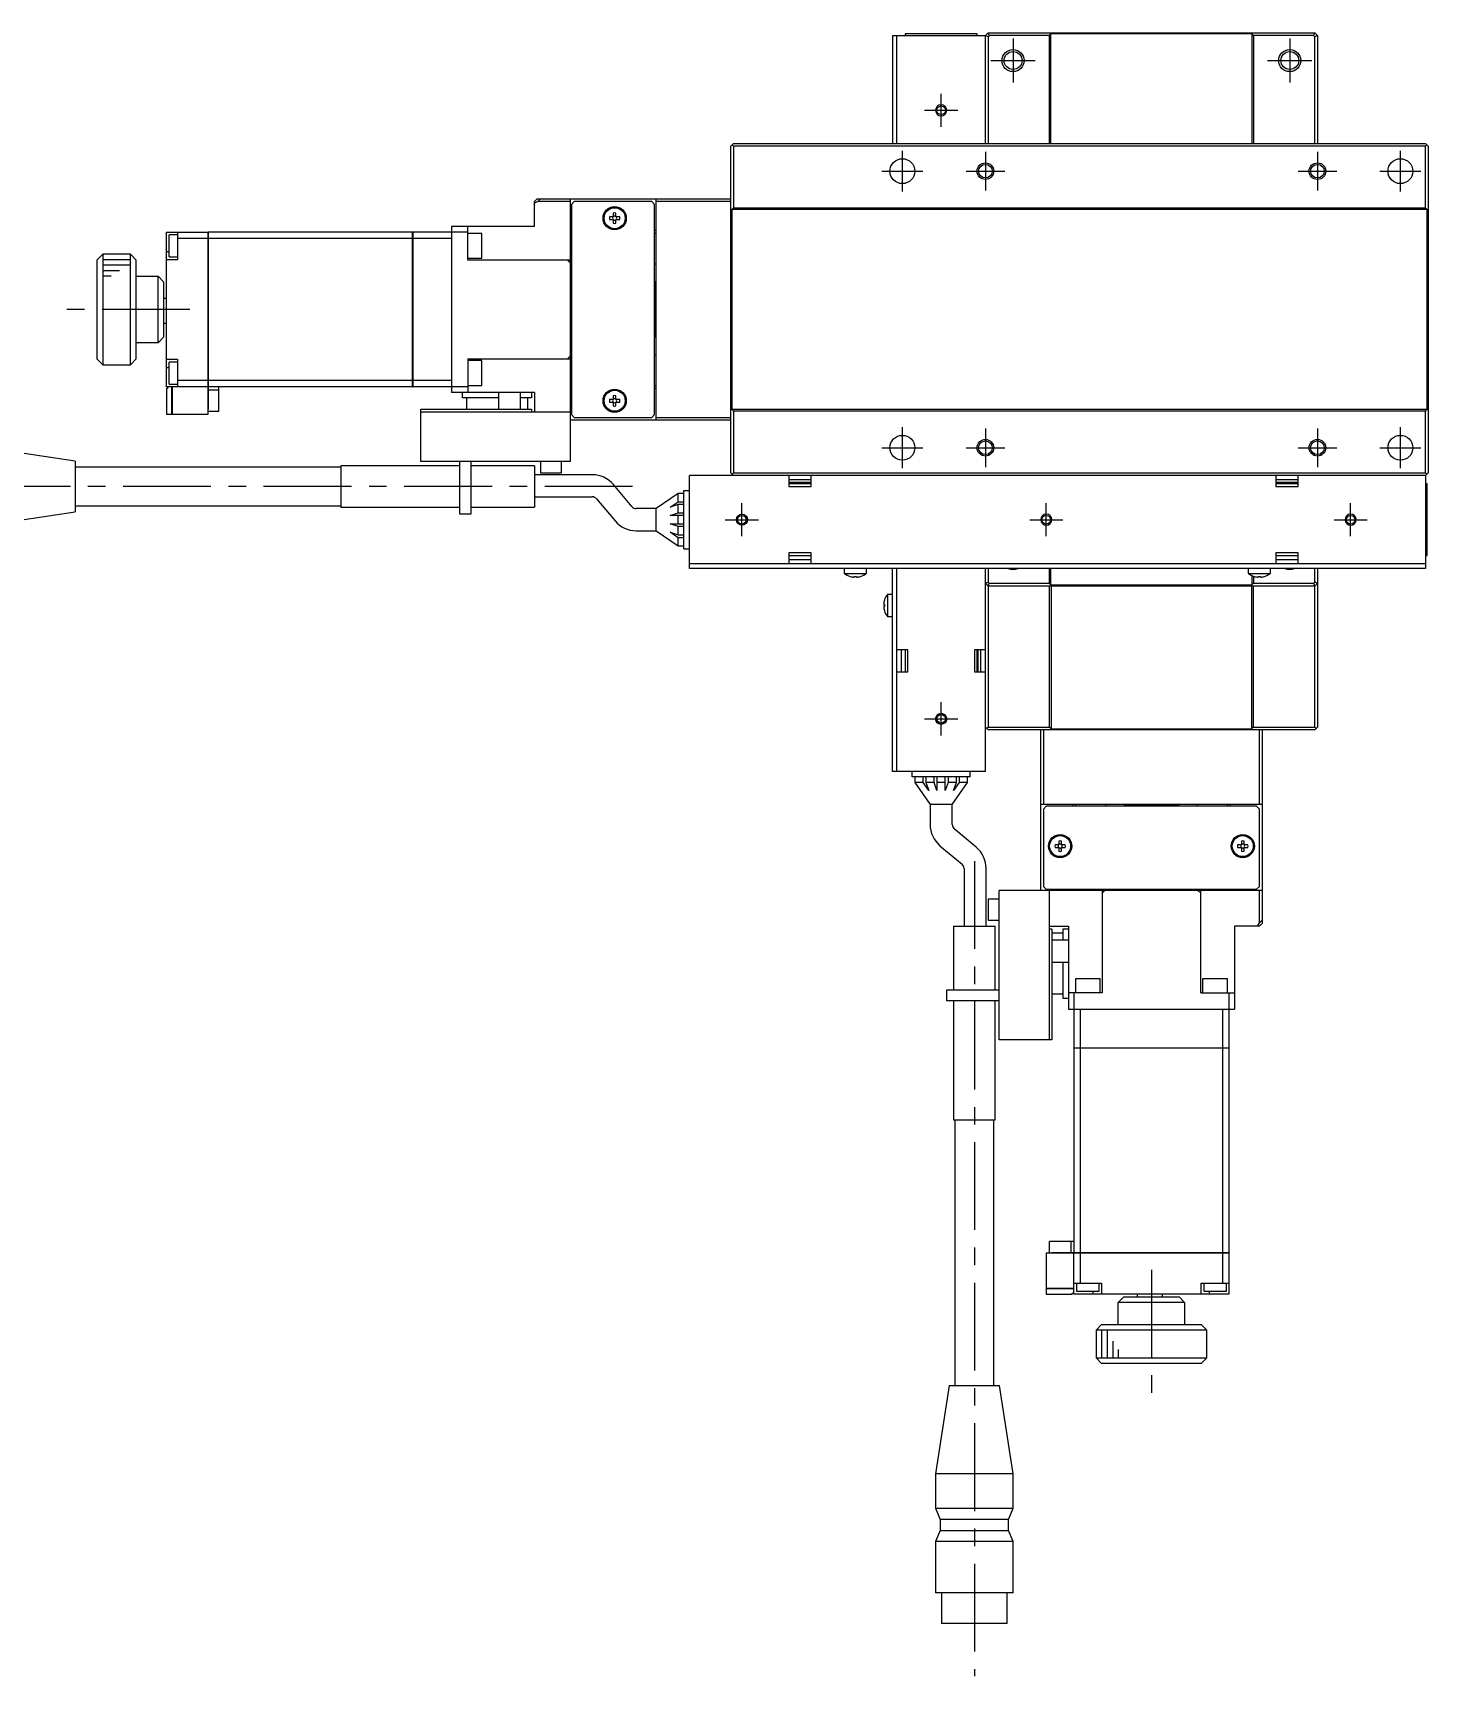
# Model space of a CAD drawing. Extents: x -2 to 851, y -8 to 505.
# Drawn here: x 598.4 to 850.5, y 79.8 to 376.9 of the extents above; entities that cross this region are included whole.
import ezdxf

# ---------------------------------------------------------------- set-up
doc = ezdxf.new("R2010")
doc.units = 0
doc.header["$LTSCALE"] = 0.5
doc.linetypes.add('CENTER', pattern=[50.8, 31.75, -6.35, 6.35, -6.35])
for name, color, linetype in [('MSM_CENTER', 1, 'CENTER'), ('MSM_CONTINUOUS', 7, 'CONTINUOUS'), ('MSM_NARROW', 5, 'CONTINUOUS')]:
    doc.layers.add(name, color=color, linetype=linetype)

msp = doc.modelspace()

# ---------------------------------------------------------------- linework, layer by layer
at = {"layer": 'MSM_CENTER'}
for p, q in [((775.51, 375.86), (775.51, 367.86)), ((825.51, 375.86), (825.51, 367.86)), ((771.51, 371.86), (779.51, 371.86)), ((821.51, 371.86), (829.51, 371.86)), ((762.51, 359.86), (762.51, 365.86)), ((759.51, 362.86), (765.51, 362.86)), ((755.51, 348.16), (755.51, 355.56)), ((770.51, 355.36), (770.51, 348.36)), ((830.51, 355.36), (830.51, 348.36)), ((845.51, 348.16), (845.51, 355.56)), ((751.81, 351.86), (759.21, 351.86)), ((767.01, 351.86), (774.01, 351.86)), ((827.01, 351.86), (834.01, 351.86)), ((841.81, 351.86), (849.21, 351.86)), ((626.76, 326.86), (601.76, 326.86)), ((755.51, 298.16), (755.51, 305.56)), ((770.51, 305.36), (770.51, 298.36)), ((830.51, 305.36), (830.51, 298.36)), ((845.51, 298.16), (845.51, 305.56)), ((751.81, 301.86), (759.21, 301.86)), ((767.01, 301.86), (774.01, 301.86)), ((827.01, 301.86), (834.01, 301.86)), ((841.81, 301.86), (849.21, 301.86)), ((706.76, 294.86), (546.76, 294.86)), ((726.51, 285.86), (726.51, 291.86)), ((781.51, 285.86), (781.51, 291.86)), ((836.51, 285.86), (836.51, 291.86)), ((723.51, 288.86), (729.51, 288.86)), ((778.51, 288.86), (784.51, 288.86)), ((833.51, 288.86), (839.51, 288.86)), ((762.51, 249.86), (762.51, 255.86)), ((759.51, 252.86), (765.51, 252.86)), ((768.51, 227.14), (768.51, 79.82)), ((800.51, 153.25), (800.51, 129.14))]:
    msp.add_line(p, q, dxfattribs=at)
at = {"layer": 'MSM_CONTINUOUS'}
for p, q in [((753.71, 376.36), (770.51, 376.36)), ((753.71, 376.36), (753.71, 356.86)), ((754.51, 356.86), (754.51, 376.36)), ((756.01, 376.66), (756.01, 376.36)), ((769.01, 376.66), (756.01, 376.66)), ((769.01, 376.36), (769.01, 376.66)), ((770.51, 376.36), (771.01, 376.86)), ((770.51, 356.86), (770.51, 376.36)), ((771.01, 376.15), (770.51, 376.36)), ((771.21, 376.36), (771.01, 376.86)), ((771.01, 376.86), (830.01, 376.86)), ((771.21, 376.36), (771.01, 376.15)), ((771.01, 376.15), (771.01, 356.86)), ((782.06, 376.36), (771.21, 376.36)), ((782.06, 376.36), (782.36, 376.66)), ((782.06, 356.86), (782.06, 376.36)), ((818.66, 376.66), (782.36, 376.66)), ((782.36, 356.86), (782.36, 376.66)), ((818.66, 376.66), (818.66, 356.86)), ((818.66, 376.66), (818.96, 376.36)), ((818.96, 376.36), (818.96, 356.86)), ((829.8, 376.36), (818.96, 376.36)), ((830.01, 376.86), (829.8, 376.36)), ((830.01, 376.15), (829.8, 376.36)), ((830.01, 376.86), (830.51, 376.36)), ((830.51, 376.36), (830.01, 376.15)), ((830.01, 356.86), (830.01, 376.15)), ((830.51, 376.36), (830.51, 356.86)), ((725.01, 356.86), (724.51, 356.36)), ((724.76, 356.61), (725.01, 356.36)), ((725.01, 356.86), (850.01, 356.86)), ((850.51, 356.36), (850.01, 356.86)), ((850.01, 356.36), (850.26, 356.61)), ((724.51, 297.36), (724.51, 356.36)), ((725.01, 356.36), (725.01, 345.26)), ((850.01, 356.36), (725.01, 356.36)), ((850.01, 345.26), (850.01, 356.36)), ((850.51, 356.36), (850.51, 297.36)), ((689.01, 346.36), (689.51, 346.86)), ((689.62, 346.36), (689.01, 346.06)), ((689.01, 341.86), (689.01, 346.36)), ((689.51, 346.86), (724.51, 346.86)), ((690.12, 346.86), (689.62, 346.36)), ((695.51, 346.36), (689.62, 346.36)), ((695.51, 299.36), (695.51, 346.86)), ((696.21, 346.36), (695.71, 345.86)), ((695.71, 345.86), (695.71, 307.86)), ((710.21, 346.36), (696.21, 346.36)), ((710.71, 345.86), (710.21, 346.36)), ((710.71, 307.86), (710.71, 345.86)), ((711.01, 306.86), (711.01, 346.86)), ((724.51, 346.36), (711.01, 346.36)), ((724.71, 344.96), (725.01, 345.26)), ((724.71, 344.96), (724.71, 308.76)), ((850.31, 344.96), (724.71, 344.96)), ((725.01, 345.26), (850.01, 345.26)), ((850.01, 345.26), (850.31, 344.96)), ((850.31, 308.76), (850.31, 344.96)), ((674.01, 341.86), (674.01, 311.86)), ((689.01, 341.86), (674.01, 341.86)), ((677.01, 335.76), (677.01, 341.86)), ((703.27, 343.6), (702.59, 343.6)), ((702.59, 343.12), (703.27, 343.12)), ((703.27, 344.28), (703.27, 343.6)), ((703.27, 343.12), (703.27, 342.44)), ((703.75, 343.6), (703.75, 344.28)), ((704.43, 343.6), (703.75, 343.6)), ((703.75, 342.44), (703.75, 343.12)), ((703.75, 343.12), (704.43, 343.12)), ((622.51, 312.86), (622.51, 340.86)), ((622.51, 340.86), (630.01, 340.86)), ((623.01, 336.36), (623.01, 340.36)), ((624.51, 340.36), (623.01, 340.36)), ((624.51, 340.86), (624.51, 335.86)), ((630.01, 339.71), (624.51, 339.71)), ((630.01, 340.86), (630.01, 307.86)), ((630.01, 340.85), (630.06, 340.85)), ((630.01, 339.7), (630.06, 339.7)), ((667.01, 340.86), (630.06, 340.86)), ((630.06, 340.86), (630.06, 308.86)), ((667.01, 339.71), (630.06, 339.71)), ((667.01, 312.86), (667.01, 340.86)), ((667.01, 340.85), (667.06, 340.85)), ((667.01, 339.7), (667.06, 339.7)), ((667.06, 340.86), (667.06, 312.86)), ((677.01, 340.86), (667.06, 340.86)), ((674.01, 339.71), (667.06, 339.71)), ((679.51, 340.61), (677.01, 340.61)), ((679.51, 336.11), (679.51, 340.61)), ((695.71, 341.11), (695.51, 341.11)), ((711.01, 341.11), (710.71, 341.11)), ((711.01, 340.61), (710.71, 340.61)), ((611.01, 336.86), (610.01, 335.86)), ((610.01, 317.86), (610.01, 335.86)), ((611.01, 336.86), (611.01, 316.86)), ((616.01, 336.86), (611.01, 336.86)), ((616.01, 316.86), (616.01, 336.86)), ((617.01, 335.86), (616.01, 336.86)), ((617.01, 335.86), (617.01, 317.86)), ((622.51, 337.36), (623.01, 337.36)), ((624.51, 335.86), (622.51, 335.86)), ((623.01, 336.36), (624.51, 336.36)), ((677.01, 336.11), (679.51, 336.11)), ((695.51, 335.76), (677.01, 335.76)), ((695.01, 335.76), (695.51, 335.26)), ((695.71, 336.86), (695.51, 336.86)), ((695.71, 335.86), (695.51, 335.86)), ((617.01, 332.86), (621.01, 332.86)), ((622.01, 331.86), (621.01, 332.86)), ((621.01, 320.86), (621.01, 332.86)), ((695.71, 334.36), (695.51, 334.36)), ((710.71, 335.11), (711.01, 335.11)), ((622.01, 331.86), (622.01, 321.86)), ((710.81, 331.86), (710.71, 331.86)), ((710.81, 321.86), (710.81, 331.86)), ((711.01, 331.66), (710.81, 331.86)), ((622.51, 328.86), (622.01, 328.86)), ((622.01, 324.36), (622.51, 324.36)), ((621.01, 320.86), (617.01, 320.86)), ((621.01, 320.86), (622.01, 321.86)), ((710.71, 321.86), (710.81, 321.86)), ((710.81, 321.86), (711.01, 322.06)), ((610.01, 317.86), (611.01, 316.86)), ((616.01, 316.86), (617.01, 317.86)), ((622.51, 317.86), (624.51, 317.86)), ((624.51, 317.86), (624.51, 312.86)), ((677.01, 317.96), (695.51, 317.96)), ((677.01, 317.96), (677.01, 311.86)), ((695.51, 318.46), (695.01, 317.96)), ((695.51, 319.36), (695.71, 319.36)), ((695.71, 317.86), (695.51, 317.86)), ((711.01, 318.61), (710.71, 318.61)), ((611.01, 316.86), (616.01, 316.86)), ((622.51, 316.36), (623.01, 316.36)), ((623.01, 313.36), (623.01, 317.36)), ((624.51, 317.36), (623.01, 317.36)), ((679.51, 317.61), (677.01, 317.61)), ((679.51, 313.11), (679.51, 317.61)), ((695.51, 316.86), (695.71, 316.86)), ((630.01, 312.86), (622.51, 312.86)), ((622.71, 312.56), (622.51, 312.56)), ((622.51, 312.56), (622.51, 307.86)), ((622.71, 312.86), (622.71, 312.56)), ((623.01, 313.36), (624.51, 313.36)), ((623.51, 307.86), (623.51, 312.86)), ((623.56, 312.86), (623.56, 307.86)), ((630.01, 314.02), (624.51, 314.02)), ((630.01, 314.02), (630.06, 314.02)), ((630.01, 312.87), (630.06, 312.87)), ((667.01, 314.02), (630.06, 314.02)), ((667.01, 312.86), (630.06, 312.86)), ((630.06, 312.36), (632.01, 312.36)), ((632.01, 308.46), (632.01, 312.86)), ((667.01, 314.02), (667.06, 314.02)), ((667.01, 312.87), (667.06, 312.87)), ((674.01, 314.02), (667.06, 314.02)), ((677.01, 312.86), (667.06, 312.86)), ((677.01, 313.11), (679.51, 313.11)), ((695.51, 312.61), (695.71, 312.61)), ((710.71, 313.11), (711.01, 313.11)), ((710.71, 312.61), (711.01, 312.61)), ((689.01, 311.86), (674.01, 311.86)), ((676.01, 310.86), (676.01, 311.86)), ((682.51, 310.86), (676.01, 310.86)), ((676.76, 310.86), (676.76, 308.86)), ((682.51, 311.86), (682.51, 308.86)), ((686.51, 308.86), (686.51, 311.86)), ((688.51, 310.86), (686.51, 310.86)), ((687.76, 310.86), (687.76, 308.86)), ((688.51, 311.86), (688.51, 310.86)), ((689.01, 311.86), (689.01, 308.36)), ((703.27, 310.6), (702.59, 310.6)), ((702.59, 310.12), (703.27, 310.12)), ((703.27, 311.28), (703.27, 310.6)), ((703.27, 310.12), (703.27, 309.44)), ((703.75, 310.6), (703.75, 311.28)), ((704.43, 310.6), (703.75, 310.6)), ((703.75, 309.44), (703.75, 310.12)), ((703.75, 310.12), (704.43, 310.12)), ((623.51, 307.86), (622.51, 307.86)), ((623.51, 307.91), (623.56, 307.91)), ((630.01, 307.86), (623.56, 307.86)), ((630.06, 308.86), (630.01, 308.86)), ((630.01, 308.46), (632.01, 308.46)), ((668.51, 308.86), (688.51, 308.86)), ((668.51, 299.36), (668.51, 308.86)), ((668.51, 308.36), (695.51, 308.36)), ((688.51, 308.86), (688.51, 308.36)), ((724.51, 306.86), (695.51, 306.86)), ((695.71, 307.86), (696.21, 307.36)), ((696.21, 307.36), (710.21, 307.36)), ((710.21, 307.36), (710.71, 307.86)), ((711.01, 307.36), (724.51, 307.36)), ((725.01, 308.46), (724.71, 308.76)), ((850.31, 308.76), (724.71, 308.76)), ((725.01, 308.46), (725.01, 297.36)), ((850.01, 308.46), (725.01, 308.46)), ((850.31, 308.76), (850.01, 308.46)), ((850.01, 297.36), (850.01, 308.46)), ((606.01, 299.43), (590.01, 301.86)), ((606.01, 299.43), (606.01, 290.29)), ((654.01, 298.36), (606.01, 298.36)), ((654.01, 298.61), (654.01, 291.11)), ((675.51, 298.61), (654.01, 298.61)), ((695.51, 299.36), (668.51, 299.36)), ((675.51, 289.86), (675.51, 299.36)), ((677.51, 299.36), (677.51, 289.86)), ((689.01, 298.61), (677.51, 298.61)), ((689.01, 298.61), (689.01, 291.11)), ((690.11, 299.36), (690.11, 297.36)), ((690.11, 297.36), (693.91, 297.36)), ((693.91, 297.36), (693.91, 299.36)), ((724.51, 297.36), (725.01, 296.86)), ((725.01, 297.36), (724.76, 297.11)), ((725.01, 297.36), (850.01, 297.36)), ((850.26, 297.11), (850.01, 297.36)), ((850.01, 296.86), (850.51, 297.36)), ((699.47, 296.99), (689.01, 296.99)), ((706.64, 291.22), (703.3, 295.2)), ((716.01, 283.61), (716.01, 294.11)), ((716.01, 294.11), (717.01, 294.11)), ((850.01, 296.86), (717.01, 296.86)), ((717.01, 280.06), (717.01, 296.86)), ((735.01, 296.86), (735.01, 294.86)), ((739.01, 296.06), (735.01, 296.06)), ((739.01, 295.56), (735.01, 295.56)), ((739.01, 295.36), (735.01, 295.36)), ((735.01, 294.86), (739.01, 294.86)), ((739.01, 294.86), (739.01, 296.86)), ((823.01, 296.86), (823.01, 294.86)), ((827.01, 296.06), (823.01, 296.06)), ((827.01, 295.56), (823.01, 295.56)), ((827.01, 295.36), (823.01, 295.36)), ((823.01, 294.86), (827.01, 294.86)), ((827.01, 294.86), (827.01, 296.86)), ((850.01, 296.86), (850.01, 280.06)), ((850.31, 295.36), (850.01, 295.36)), ((850.31, 282.36), (850.31, 295.36)), ((606.01, 291.36), (654.01, 291.36)), ((654.01, 291.11), (675.51, 291.11)), ((677.51, 291.11), (689.01, 291.11)), ((689.01, 292.99), (699.47, 292.99)), ((700.23, 292.63), (703.58, 288.65)), ((715.01, 293.61), (711.01, 290.86)), ((713.55, 291.11), (715.01, 292.11)), ((715.01, 291.61), (713.55, 291.11)), ((716.01, 293.61), (715.01, 293.61)), ((715.01, 292.11), (715.01, 293.61)), ((715.01, 292.11), (716.01, 292.11)), ((716.01, 291.61), (715.01, 291.61)), ((715.01, 290.11), (715.01, 291.61)), ((590.01, 287.86), (606.01, 290.29)), ((677.51, 289.86), (675.51, 289.86)), ((711.01, 290.86), (707.41, 290.86)), ((711.01, 286.86), (711.01, 290.86)), ((713.55, 289.61), (715.01, 290.11)), ((716.01, 289.61), (713.55, 289.61)), ((715.01, 290.11), (716.01, 290.11)), ((715.01, 288.11), (715.01, 289.61)), ((707.41, 286.86), (711.01, 286.86)), ((711.01, 286.86), (715.01, 284.11)), ((715.01, 287.61), (713.55, 288.11)), ((713.55, 288.11), (716.01, 288.11)), ((713.55, 286.61), (715.01, 286.11)), ((715.01, 285.61), (713.55, 286.61)), ((716.01, 287.61), (715.01, 287.61)), ((715.01, 286.11), (715.01, 287.61)), ((715.01, 286.11), (716.01, 286.11)), ((716.01, 285.61), (715.01, 285.61)), ((715.01, 284.11), (715.01, 285.61)), ((715.01, 284.11), (716.01, 284.11)), ((716.01, 283.61), (717.01, 283.61)), ((739.01, 282.86), (735.01, 282.86)), ((735.01, 282.86), (735.01, 280.86)), ((735.01, 282.36), (739.01, 282.36)), ((739.01, 280.86), (739.01, 282.86)), ((827.01, 282.86), (823.01, 282.86)), ((823.01, 282.86), (823.01, 280.86)), ((823.01, 282.36), (827.01, 282.36)), ((827.01, 280.86), (827.01, 282.86)), ((850.01, 282.36), (850.31, 282.36)), ((850.01, 280.86), (717.01, 280.86)), ((850.01, 280.06), (717.01, 280.06)), ((735.01, 281.66), (739.01, 281.66)), ((745.01, 280.06), (745.01, 279.16)), ((749.01, 279.16), (749.01, 280.06)), ((753.71, 243.36), (753.71, 280.06)), ((754.51, 243.36), (754.51, 280.06)), ((770.51, 243.36), (770.51, 280.06)), ((771.01, 280.06), (771.01, 277.57)), ((782.06, 277.36), (782.06, 280.06)), ((782.36, 277.06), (782.36, 280.06)), ((818.01, 280.06), (818.01, 279.16)), ((822.01, 279.16), (822.01, 280.06)), ((823.01, 281.66), (827.01, 281.66)), ((830.01, 277.57), (830.01, 280.06)), ((830.51, 280.06), (830.51, 251.36)), ((745.01, 279.16), (749.01, 279.16)), ((746.06, 278.61), (746.08, 278.61)), ((746.81, 278.61), (747.21, 278.61)), ((746.81, 278.47), (746.81, 278.61)), ((747.21, 278.61), (747.21, 278.47)), ((747.94, 278.61), (747.96, 278.61)), ((770.51, 277.36), (771.01, 277.57)), ((771.01, 276.86), (770.51, 277.36)), ((771.01, 277.57), (771.21, 277.36)), ((771.01, 276.86), (771.21, 277.36)), ((771.01, 276.86), (771.01, 251.36)), ((830.01, 276.86), (771.01, 276.86)), ((771.21, 277.36), (782.06, 277.36)), ((782.36, 277.06), (782.06, 277.36)), ((782.11, 251.36), (782.11, 276.86)), ((782.36, 277.06), (818.66, 277.06)), ((782.41, 276.86), (782.41, 251.06)), ((818.01, 279.16), (822.01, 279.16)), ((818.61, 276.86), (818.61, 251.06)), ((818.66, 278.76), (818.66, 277.06)), ((818.96, 277.36), (818.66, 277.06)), ((818.91, 276.86), (818.91, 251.36)), ((818.96, 278.64), (818.96, 277.36)), ((818.96, 277.36), (829.8, 277.36)), ((819.06, 278.61), (819.08, 278.61)), ((819.81, 278.61), (820.21, 278.61)), ((819.81, 278.47), (819.81, 278.61)), ((820.21, 278.61), (820.21, 278.47)), ((820.94, 278.61), (820.96, 278.61)), ((829.8, 277.36), (830.01, 277.57)), ((829.8, 277.36), (830.01, 276.86)), ((830.51, 277.36), (830.01, 277.57)), ((830.51, 277.36), (830.01, 276.86)), ((830.01, 251.36), (830.01, 276.86)), ((752.12, 273.56), (752.25, 273.56)), ((752.25, 274.31), (752.25, 274.29)), ((752.25, 273.56), (752.25, 273.16)), ((753.71, 275.36), (752.81, 275.36)), ((752.81, 275.36), (752.81, 271.36)), ((752.25, 273.16), (752.12, 273.16)), ((752.25, 272.43), (752.25, 272.41)), ((752.81, 271.36), (753.71, 271.36)), ((756.51, 265.36), (754.51, 265.36)), ((755.31, 265.36), (755.31, 261.36)), ((756.01, 265.36), (756.01, 261.36)), ((756.51, 261.36), (756.51, 265.36)), ((768.51, 265.36), (768.51, 261.36)), ((770.51, 265.36), (768.51, 265.36)), ((769.01, 261.36), (769.01, 265.36)), ((769.21, 261.36), (769.21, 265.36)), ((769.71, 261.36), (769.71, 265.36)), ((754.51, 261.36), (756.51, 261.36)), ((768.51, 261.36), (770.51, 261.36)), ((770.51, 251.36), (771.01, 250.86)), ((770.76, 251.11), (771.01, 251.36)), ((771.01, 251.36), (782.11, 251.36)), ((830.01, 250.86), (771.01, 250.86)), ((780.51, 221.86), (780.51, 250.86)), ((781.01, 250.86), (781.01, 237.36)), ((782.41, 251.06), (782.11, 251.36)), ((782.41, 251.06), (818.61, 251.06)), ((818.91, 251.36), (818.61, 251.06)), ((818.91, 251.36), (830.01, 251.36)), ((820.01, 237.36), (820.01, 250.86)), ((820.51, 250.86), (820.51, 215.86)), ((830.01, 251.36), (830.26, 251.11)), ((830.01, 250.86), (830.51, 251.36)), ((770.51, 243.36), (753.71, 243.36)), ((757.26, 242.36), (757.26, 243.36)), ((767.76, 242.36), (757.26, 242.36)), ((757.76, 242.36), (757.76, 241.36)), ((757.76, 241.36), (760.51, 237.36)), ((759.26, 241.36), (757.76, 241.36)), ((759.26, 241.36), (759.26, 242.36)), ((760.26, 239.91), (759.26, 241.36)), ((759.76, 242.36), (759.76, 241.36)), ((759.76, 241.36), (760.26, 239.91)), ((761.26, 241.36), (759.76, 241.36)), ((761.26, 241.36), (761.26, 242.36)), ((761.76, 239.91), (761.26, 241.36)), ((761.76, 242.36), (761.76, 239.91)), ((763.26, 241.36), (761.76, 241.36)), ((763.26, 239.91), (763.26, 242.36)), ((763.76, 241.36), (763.26, 239.91)), ((763.76, 242.36), (763.76, 241.36)), ((765.26, 241.36), (763.76, 241.36)), ((764.51, 237.36), (767.26, 241.36)), ((764.76, 239.91), (765.26, 241.36)), ((765.76, 241.36), (764.76, 239.91)), ((765.26, 241.36), (765.26, 242.36)), ((765.76, 242.36), (765.76, 241.36)), ((767.26, 241.36), (765.76, 241.36)), ((767.26, 241.36), (767.26, 242.36)), ((767.76, 242.36), (767.76, 243.36)), ((764.51, 237.36), (760.51, 237.36)), ((760.51, 237.36), (760.51, 233.76)), ((764.51, 233.76), (764.51, 237.36)), ((820.51, 237.36), (780.51, 237.36)), ((781.51, 237.06), (781.01, 236.56)), ((781.01, 236.56), (781.01, 222.56)), ((819.51, 237.06), (781.51, 237.06)), ((786.26, 237.36), (786.26, 237.06)), ((786.76, 237.36), (786.76, 237.06)), ((792.26, 237.06), (792.26, 237.36)), ((795.71, 237.36), (795.51, 237.16)), ((805.51, 237.16), (795.51, 237.16)), ((795.51, 237.16), (795.51, 237.06)), ((805.51, 237.16), (805.31, 237.36)), ((805.51, 237.06), (805.51, 237.16)), ((808.76, 237.36), (808.76, 237.06)), ((814.26, 237.06), (814.26, 237.36)), ((814.76, 237.06), (814.76, 237.36)), ((820.01, 236.56), (819.51, 237.06)), ((820.01, 222.56), (820.01, 236.56)), ((768.85, 229.65), (764.86, 232.99)), ((762.29, 229.93), (766.28, 226.59)), ((783.77, 230.1), (783.09, 230.1)), ((783.09, 229.62), (783.77, 229.62)), ((783.77, 230.78), (783.77, 230.1)), ((783.77, 229.62), (783.77, 228.94)), ((784.25, 230.1), (784.25, 230.78)), ((784.93, 230.1), (784.25, 230.1)), ((784.25, 229.62), (784.93, 229.62)), ((784.25, 228.94), (784.25, 229.62)), ((816.77, 230.1), (816.09, 230.1)), ((816.09, 229.62), (816.77, 229.62)), ((816.77, 230.78), (816.77, 230.1)), ((816.77, 229.62), (816.77, 228.94)), ((817.25, 230.1), (817.25, 230.78)), ((817.93, 230.1), (817.25, 230.1)), ((817.25, 228.94), (817.25, 229.62)), ((817.25, 229.62), (817.93, 229.62)), ((766.64, 225.82), (766.64, 215.36)), ((770.64, 215.36), (770.64, 225.82)), ((771.01, 220.26), (771.01, 216.46)), ((773.01, 220.26), (771.01, 220.26)), ((773.01, 194.86), (773.01, 221.86)), ((820.51, 221.86), (773.01, 221.86)), ((781.01, 222.56), (781.51, 222.06)), ((781.51, 222.06), (819.51, 222.06)), ((782.01, 221.86), (782.01, 194.86)), ((786.26, 222.06), (786.26, 221.86)), ((790.51, 222.06), (790.51, 221.86)), ((791.51, 222.06), (791.51, 221.86)), ((791.61, 221.36), (792.11, 221.86)), ((791.61, 221.86), (791.61, 203.36)), ((793.01, 222.06), (793.01, 221.86)), ((808.01, 221.86), (808.01, 222.06)), ((808.91, 221.86), (809.41, 221.36)), ((809.41, 203.36), (809.41, 221.86)), ((809.51, 222.06), (809.51, 221.86)), ((810.51, 221.86), (810.51, 222.06)), ((814.76, 221.86), (814.76, 222.06)), ((819.51, 222.06), (820.01, 222.56)), ((820.01, 215.97), (820.01, 221.86)), ((764.76, 215.36), (772.26, 215.36)), ((764.76, 215.36), (764.76, 203.86)), ((771.01, 216.46), (773.01, 216.46)), ((772.26, 203.86), (772.26, 215.36)), ((782.01, 215.36), (785.51, 215.36)), ((782.51, 214.86), (782.01, 214.86)), ((782.51, 214.86), (782.51, 194.86)), ((784.51, 214.11), (782.51, 214.11)), ((785.51, 214.86), (784.51, 214.86)), ((784.51, 214.86), (784.51, 212.86)), ((785.51, 215.36), (785.51, 200.36)), ((820.01, 215.36), (815.51, 215.36)), ((815.51, 215.36), (815.51, 200.36)), ((819.7, 215.36), (820.01, 215.97)), ((820.01, 215.97), (820.51, 216.47)), ((820.51, 215.86), (820.01, 215.36)), ((785.51, 212.86), (782.51, 212.86)), ((782.51, 208.86), (785.51, 208.86)), ((784.51, 208.86), (784.51, 202.36)), ((791.26, 205.86), (786.76, 205.86)), ((786.76, 205.86), (786.76, 203.36)), ((791.26, 203.36), (791.26, 205.86)), ((814.26, 205.86), (809.76, 205.86)), ((809.76, 205.86), (809.76, 203.36)), ((814.26, 203.36), (814.26, 205.86)), ((763.51, 201.86), (763.51, 203.86)), ((763.51, 203.86), (773.01, 203.86)), ((784.51, 203.11), (782.51, 203.11)), ((784.51, 202.36), (785.51, 202.36)), ((791.61, 203.36), (785.51, 203.36)), ((786.51, 203.36), (786.51, 193.41)), ((809.41, 203.36), (815.51, 203.36)), ((814.51, 203.36), (814.51, 193.41)), ((773.01, 201.86), (763.51, 201.86)), ((764.76, 201.86), (764.76, 180.36)), ((772.26, 180.36), (772.26, 201.86)), ((785.51, 200.36), (815.51, 200.36)), ((787.66, 200.36), (787.66, 193.41)), ((813.35, 200.36), (813.35, 193.41)), ((782.51, 194.86), (773.01, 194.86)), ((786.51, 193.41), (814.51, 193.41)), ((786.51, 193.36), (786.51, 156.41)), ((814.51, 193.36), (786.51, 193.36)), ((786.52, 193.36), (786.52, 193.41)), ((787.66, 193.36), (787.66, 156.41)), ((787.67, 193.36), (787.67, 193.41)), ((813.35, 193.36), (813.35, 193.41)), ((813.35, 193.36), (813.35, 156.41)), ((814.5, 193.36), (814.5, 193.41)), ((814.51, 193.36), (814.51, 156.41)), ((764.76, 180.36), (772.26, 180.36)), ((765.01, 180.36), (765.01, 132.36)), ((772.01, 132.36), (772.01, 180.36)), ((782.11, 156.36), (782.11, 158.36)), ((786.51, 158.36), (782.11, 158.36)), ((786.01, 156.41), (786.01, 158.36)), ((781.51, 156.36), (781.51, 149.91)), ((781.51, 156.36), (814.51, 156.36)), ((782.51, 156.36), (782.51, 156.41)), ((782.51, 156.41), (814.51, 156.41)), ((786.51, 148.86), (786.51, 156.36)), ((786.52, 156.36), (786.52, 156.41)), ((787.66, 156.36), (787.66, 150.86)), ((787.67, 156.36), (787.67, 156.41)), ((813.35, 156.36), (813.35, 156.41)), ((813.35, 156.36), (813.35, 150.86)), ((814.5, 156.36), (814.5, 156.41)), ((814.51, 156.36), (814.51, 148.86)), ((781.51, 149.91), (786.51, 149.91)), ((781.51, 149.86), (781.51, 148.86)), ((786.51, 149.86), (781.51, 149.86)), ((781.51, 148.86), (786.21, 148.86)), ((781.56, 149.86), (781.56, 149.91)), ((786.21, 149.06), (786.51, 149.06)), ((786.21, 148.86), (786.21, 149.06)), ((786.51, 150.86), (791.51, 150.86)), ((814.51, 148.86), (786.51, 148.86)), ((787.01, 149.36), (787.01, 150.86)), ((791.01, 149.36), (787.01, 149.36)), ((790.01, 148.86), (790.01, 149.36)), ((791.01, 150.86), (791.01, 149.36)), ((791.51, 150.86), (791.51, 148.86)), ((798.01, 148.36), (798.01, 148.86)), ((802.51, 148.36), (802.51, 148.86)), ((809.51, 148.86), (809.51, 150.86)), ((809.51, 150.86), (814.51, 150.86)), ((810.01, 149.36), (810.01, 150.86)), ((814.01, 149.36), (810.01, 149.36)), ((811.01, 148.86), (811.01, 149.36)), ((814.01, 150.86), (814.01, 149.36)), ((795.51, 148.36), (794.51, 147.36)), ((794.51, 143.36), (794.51, 147.36)), ((806.51, 147.36), (794.51, 147.36)), ((795.51, 148.36), (805.51, 148.36)), ((806.51, 147.36), (805.51, 148.36)), ((806.51, 147.36), (806.51, 143.36)), ((791.51, 143.36), (790.51, 142.36)), ((791.51, 143.36), (809.51, 143.36)), ((810.51, 142.36), (809.51, 143.36)), ((810.51, 142.36), (790.51, 142.36)), ((790.51, 142.36), (790.51, 137.36)), ((810.51, 137.36), (810.51, 142.36)), ((790.51, 137.36), (810.51, 137.36)), ((790.51, 137.36), (791.51, 136.36)), ((809.51, 136.36), (810.51, 137.36)), ((809.51, 136.36), (791.51, 136.36)), ((763.94, 132.36), (761.51, 116.36)), ((763.94, 132.36), (773.08, 132.36)), ((775.51, 116.36), (773.08, 132.36)), ((761.51, 116.36), (761.51, 110.16)), ((775.51, 116.36), (761.51, 116.36)), ((775.51, 110.16), (775.51, 116.36)), ((761.51, 110.16), (762.36, 108.16)), ((761.51, 110.16), (775.51, 110.16)), ((774.66, 108.16), (775.51, 110.16)), ((762.36, 108.16), (762.36, 106.16)), ((774.66, 108.16), (762.36, 108.16)), ((774.66, 106.16), (774.66, 108.16)), ((762.36, 106.16), (761.51, 104.16)), ((761.51, 104.16), (761.51, 94.86)), ((775.51, 104.16), (761.51, 104.16)), ((762.36, 106.16), (774.66, 106.16)), ((775.51, 104.16), (774.66, 106.16)), ((775.51, 94.86), (775.51, 104.16)), ((775.51, 94.86), (761.51, 94.86)), ((762.56, 94.86), (762.56, 89.36)), ((774.46, 89.36), (774.46, 94.86)), ((774.46, 89.36), (762.56, 89.36))]:
    msp.add_line(p, q, dxfattribs=at)
for centre, radius in [((775.51, 371.86), 1.62), ((825.51, 371.86), 1.62), ((762.51, 362.86), 0.783), ((755.51, 351.86), 2.25), ((845.51, 351.86), 2.25), ((770.51, 351.86), 1.23), ((830.51, 351.86), 1.23), ((703.51, 343.36), 2.1), ((703.51, 343.36), 1.9), ((703.51, 310.36), 2.1), ((703.51, 310.36), 1.9), ((755.51, 301.86), 2.25), ((770.51, 301.86), 1.23), ((830.51, 301.86), 1.23), ((845.51, 301.86), 2.25), ((726.51, 288.86), 0.783), ((781.51, 288.86), 0.783), ((836.51, 288.86), 0.783), ((762.51, 252.86), 0.783), ((784.01, 229.86), 2.1), ((784.01, 229.86), 1.9), ((817.01, 229.86), 2.1), ((817.01, 229.86), 1.9)]:
    msp.add_circle(centre, radius, dxfattribs=at)
for centre, radius, start, end in [((703.51, 343.36), 0.95, 165.3667, 194.6333), ((703.51, 343.36), 0.365, 138.8496, 221.1504), ((703.51, 343.36), 0.95, 75.3667, 104.6333), ((703.51, 343.36), 0.365, 48.8496, 131.1504), ((703.51, 343.36), 0.365, 228.8496, 311.1504), ((703.51, 343.36), 0.95, 255.3667, 284.6333), ((703.51, 343.36), 0.365, 318.8496, 41.1504), ((703.51, 343.36), 0.95, 345.3667, 14.6333), ((703.51, 310.36), 0.95, 165.3667, 194.6333), ((703.51, 310.36), 0.365, 138.8496, 221.1504), ((703.51, 310.36), 0.95, 75.3667, 104.6333), ((703.51, 310.36), 0.365, 48.8496, 131.1504), ((703.51, 310.36), 0.365, 228.8496, 311.1504), ((703.51, 310.36), 0.95, 255.3667, 284.6333), ((703.51, 310.36), 0.365, 318.8496, 41.1504), ((703.51, 310.36), 0.95, 345.3667, 14.6333), ((699.47, 291.99), 5, 40, 90), ((699.47, 291.99), 1, 40, 90), ((707.41, 291.86), 1, 220, 270), ((707.41, 291.86), 5, 220, 270), ((747.01, 281.66), 3.2, 231.3178, 252.73), ((747.01, 281.66), 3.19, 253.0947, 266.4097), ((747.01, 281.66), 3.19, 273.5903, 286.9053), ((747.01, 281.66), 3.2, 287.27, 308.6822), ((820.01, 281.66), 3.2, 231.3178, 252.73), ((820.01, 281.66), 3.19, 253.0947, 266.4097), ((820.01, 281.66), 3.19, 273.5903, 286.9053), ((820.01, 281.66), 3.2, 287.27, 308.6822), ((755.31, 273.36), 3.19, 163.0947, 176.4097), ((755.31, 273.36), 3.2, 141.3178, 162.73), ((755.31, 273.36), 3.19, 183.5904, 196.9053), ((755.31, 273.36), 3.2, 197.27, 218.6822), ((765.51, 233.76), 5, 180, 230), ((765.51, 233.76), 1, 180, 230), ((765.64, 225.82), 5, 0, 50), ((784.01, 229.86), 0.95, 165.3667, 194.6333), ((784.01, 229.86), 0.365, 138.8496, 221.1504), ((784.01, 229.86), 0.95, 75.3667, 104.6333), ((784.01, 229.86), 0.365, 48.8496, 131.1504), ((784.01, 229.86), 0.365, 228.8496, 311.1504), ((784.01, 229.86), 0.95, 255.3667, 284.6333), ((784.01, 229.86), 0.365, 318.8496, 41.1504), ((784.01, 229.86), 0.95, 345.3667, 14.6333), ((817.01, 229.86), 0.95, 165.3667, 194.6333), ((817.01, 229.86), 0.365, 138.8496, 221.1504), ((817.01, 229.86), 0.95, 75.3667, 104.6333), ((817.01, 229.86), 0.365, 48.8496, 131.1504), ((817.01, 229.86), 0.365, 228.8496, 311.1504), ((817.01, 229.86), 0.95, 255.3667, 284.6333), ((817.01, 229.86), 0.365, 318.8496, 41.1504), ((817.01, 229.86), 0.95, 345.3667, 14.6333), ((765.64, 225.82), 1, 0, 50)]:
    msp.add_arc(centre, radius, start, end, dxfattribs=at)
at = {"layer": 'MSM_NARROW'}
for p, q in [((616.01, 335.86), (611.01, 335.86)), ((616.01, 334.86), (611.01, 334.86)), ((614.01, 333.86), (611.01, 333.86)), ((612.51, 332.86), (611.01, 332.86)), ((791.51, 142.36), (791.51, 137.36)), ((792.51, 142.36), (792.51, 137.36)), ((793.51, 140.36), (793.51, 137.36)), ((794.51, 138.86), (794.51, 137.36))]:
    msp.add_line(p, q, dxfattribs=at)
for centre, radius in [((775.51, 371.86), 2), ((825.51, 371.86), 2), ((770.51, 351.86), 1.5), ((830.51, 351.86), 1.5), ((770.51, 301.86), 1.5), ((830.51, 301.86), 1.5), ((726.51, 288.86), 1), ((762.51, 252.86), 1)]:
    msp.add_circle(centre, radius, dxfattribs=at)
at = {"layer": 'MSM_NARROW', "extrusion": (0, 0, -1)}
for centre in [(-762.51, 362.86), (-781.51, 288.86), (-836.51, 288.86)]:
    msp.add_circle(centre, 1, dxfattribs=at)
at = {"layer": 'MSM_NARROW'}
for centre in [(775.51, 281.86), (825.51, 281.86)]:
    msp.add_arc(centre, 2, 244.1581, 295.8419, dxfattribs=at)

doc.saveas('drawing.dxf')
